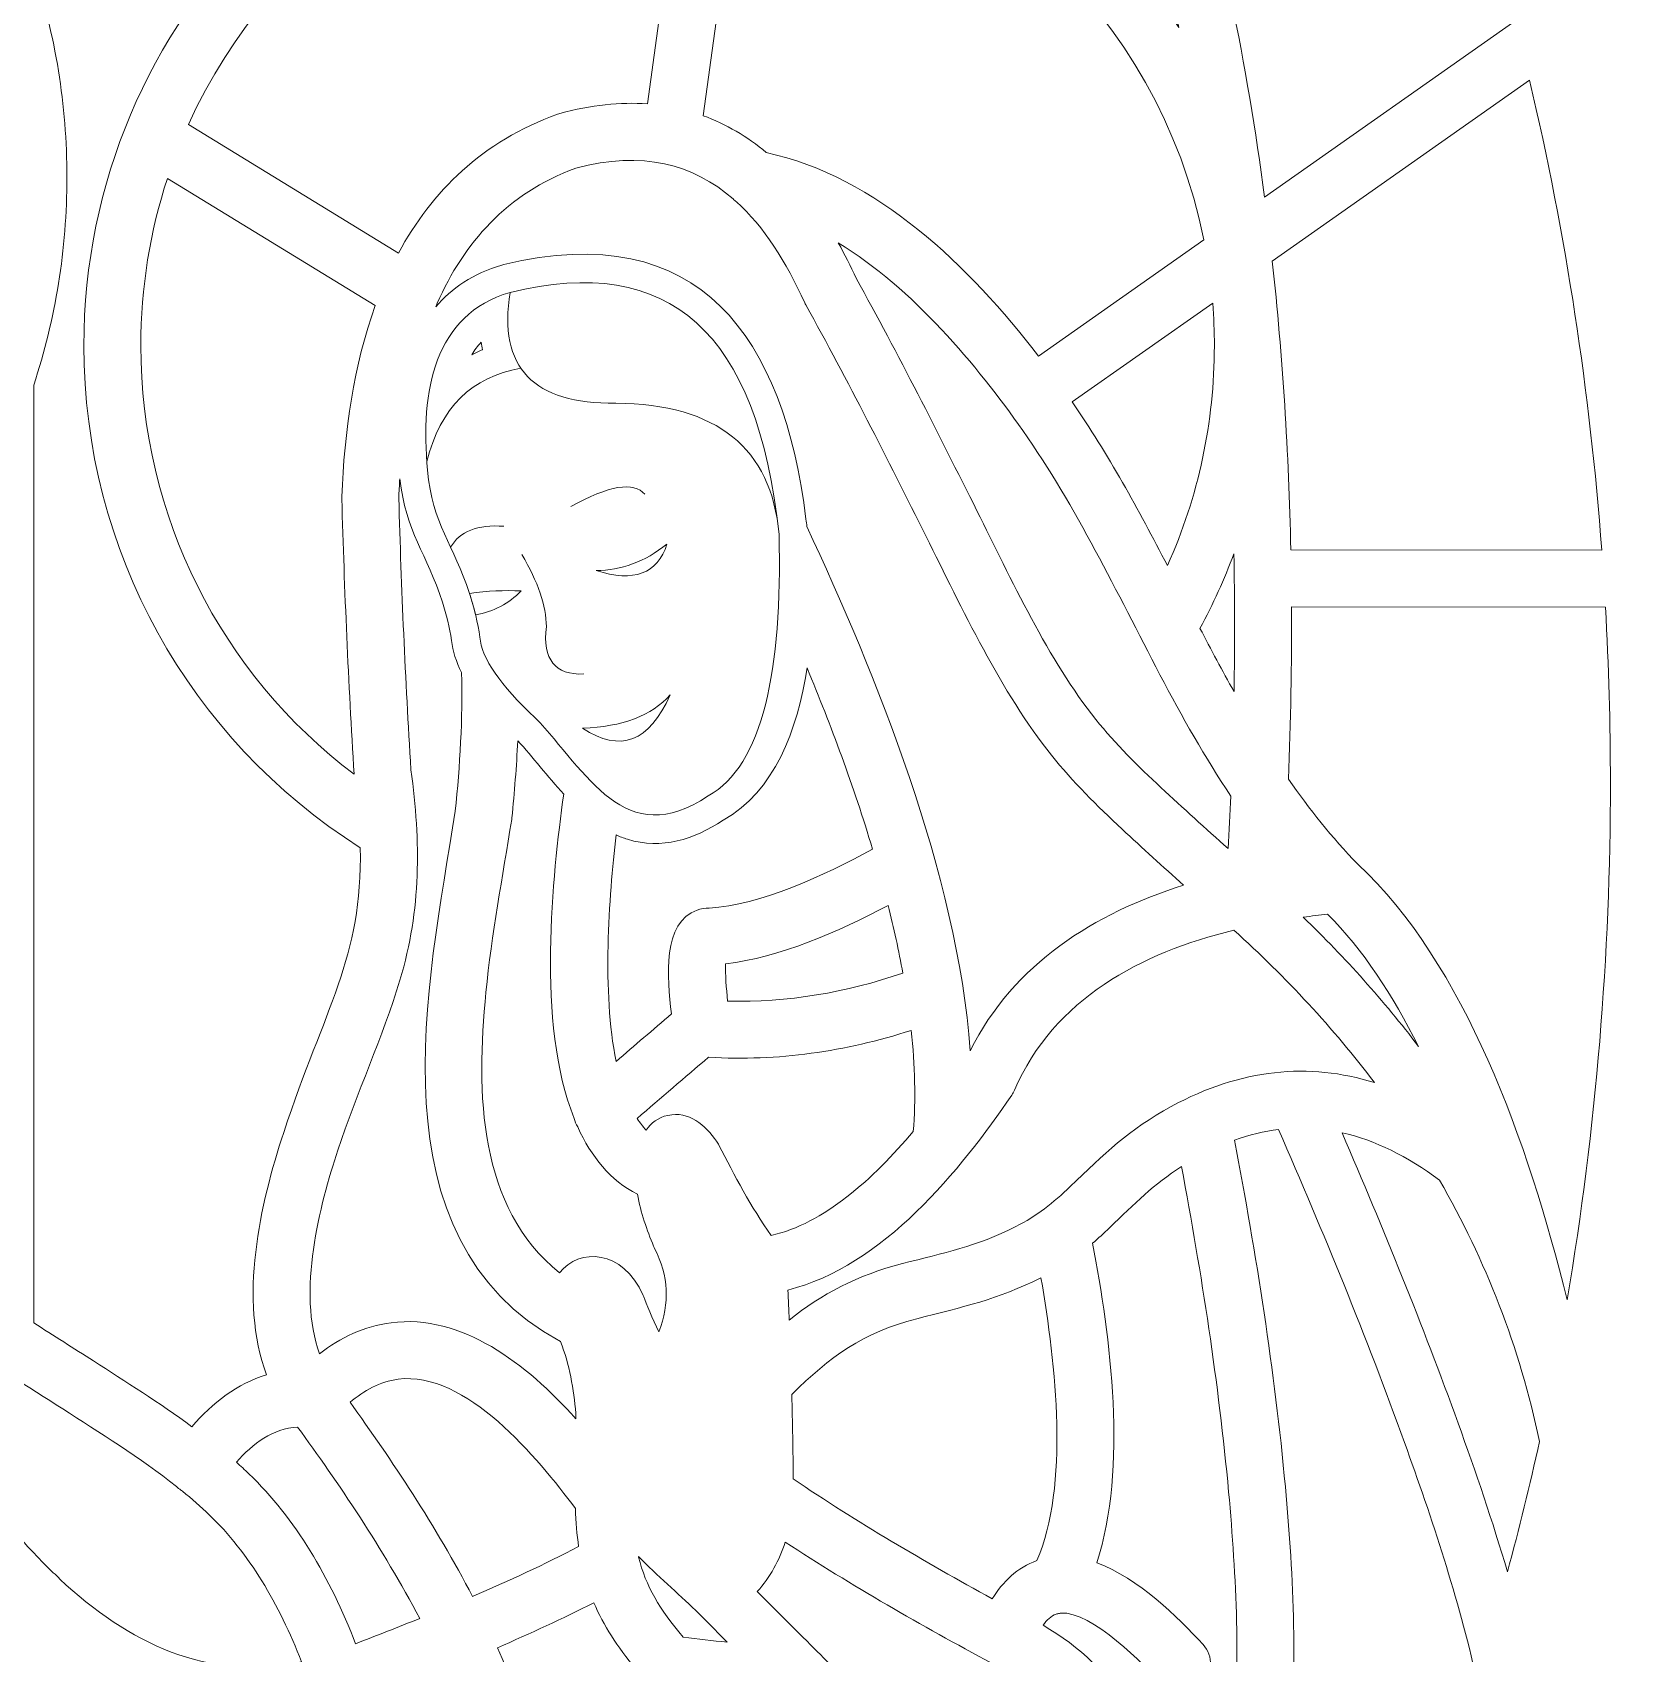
# Model space of a CAD drawing. Header units: millimetres. Extents: x -1990 to 1990, y -412 to 412.
# Drawn here: x -1260.2 to -1203.7, y 65.3 to 122.2 of the extents above; entities that cross this region are included whole.
import ezdxf

# ---------------------------------------------------------------- set-up
doc = ezdxf.new("R2010")
doc.units = ezdxf.units.MM
doc.header["$MEASUREMENT"] = 0
doc.layers.add('Camada 1', color=7, linetype='Continuous')

msp = doc.modelspace()

# ---------------------------------------------------------------- linework, layer by layer
at = {"layer": 'Camada 1', "color": 250, "lineweight": 9}
for points, knots in [([(-1364.6064, 75.6421), (-1364.6064, 75.6421), (-1364.6064, 35.4421), (-1364.6064, 35.4421), (-1364.6064, 35.4421), (-1364.6064, 35.4421), (-1361.6064, 35.4421), (-1361.6064, 35.4421), (-1361.6064, 35.4421), (-1361.6064, 35.4421), (-1361.6064, -4.7579), (-1361.6064, -4.7579), (-1361.6064, -4.7579), (-1361.6064, -4.7579), (-1321.4064, -4.7579), (-1321.4064, -4.7579), (-1321.4064, -4.7579), (-1321.4064, -4.7579), (-1321.4064, -7.7579), (-1321.4064, -7.7579), (-1321.4064, -7.7579), (-1321.4064, -7.7579), (-1281.2064, -7.7579), (-1281.2064, -7.7579), (-1281.2064, -7.7579), (-1281.2064, -7.7579), (-1281.2064, -4.7579), (-1281.2064, -4.7579), (-1281.2064, -4.7579), (-1281.2064, -4.7579), (-1241.0064, -4.7579), (-1241.0064, -4.7579), (-1241.0064, -4.7579), (-1241.0064, -4.7579), (-1241.0064, -7.7579), (-1241.0064, -7.7579), (-1241.0064, -7.7579), (-1241.0064, -7.7579), (-1200.8064, -7.7579), (-1200.8064, -7.7579), (-1200.8064, -7.7579), (-1200.8064, -7.7579), (-1200.8064, -4.7579), (-1200.8064, -4.7579), (-1200.8064, -4.7579), (-1200.8064, -4.7579), (-1160.6064, -4.7579), (-1160.6064, -4.7579), (-1160.6064, -4.7579), (-1160.6064, -4.7579), (-1160.6064, 35.4421), (-1160.6064, 35.4421), (-1160.6064, 35.4421), (-1160.6064, 35.4421), (-1157.6064, 35.4421), (-1157.6064, 35.4421), (-1157.6064, 35.4421), (-1157.6064, 35.4421), (-1157.6064, 75.6421), (-1157.6064, 75.6421), (-1157.6064, 75.6421), (-1157.6064, 75.6421), (-1160.6064, 75.6421), (-1160.6064, 75.6421), (-1160.6064, 75.6421), (-1160.6064, 75.6421), (-1160.6064, 115.8421), (-1160.6064, 115.8421), (-1160.6064, 115.8421), (-1160.6064, 115.8421), (-1157.6064, 115.8421), (-1157.6064, 115.8421), (-1157.6064, 115.8421), (-1157.6064, 115.8421), (-1157.6064, 156.0421), (-1157.6064, 156.0421), (-1157.6064, 156.0421), (-1157.6064, 156.0421), (-1160.6064, 156.0421), (-1160.6064, 156.0421), (-1160.6064, 156.0421), (-1160.6064, 156.0421), (-1160.6064, 196.2421), (-1160.6064, 196.2421), (-1160.6064, 196.2421), (-1160.6064, 196.2421), (-1200.8064, 196.2421), (-1200.8064, 196.2421), (-1200.8064, 196.2421), (-1200.8064, 196.2421), (-1200.8064, 199.2421), (-1200.8064, 199.2421), (-1200.8064, 199.2421), (-1200.8064, 199.2421), (-1241.0064, 199.2421), (-1241.0064, 199.2421), (-1241.0064, 199.2421), (-1241.0064, 199.2421), (-1241.0064, 196.2421), (-1241.0064, 196.2421), (-1241.0064, 196.2421), (-1241.0064, 196.2421), (-1281.2064, 196.2421), (-1281.2064, 196.2421), (-1281.2064, 196.2421), (-1281.2064, 196.2421), (-1281.2064, 199.2421), (-1281.2064, 199.2421), (-1281.2064, 199.2421), (-1281.2064, 199.2421), (-1321.4064, 199.2421), (-1321.4064, 199.2421), (-1321.4064, 199.2421), (-1321.4064, 199.2421), (-1321.4064, 196.2421), (-1321.4064, 196.2421), (-1321.4064, 196.2421), (-1321.4064, 196.2421), (-1361.6064, 196.2421), (-1361.6064, 196.2421), (-1361.6064, 196.2421), (-1361.6064, 196.2421), (-1361.6064, 156.0421), (-1361.6064, 156.0421), (-1361.6064, 156.0421), (-1361.6064, 156.0421), (-1364.6064, 156.0421), (-1364.6064, 156.0421), (-1364.6064, 156.0421), (-1364.6064, 156.0421), (-1364.6064, 115.8421), (-1364.6064, 115.8421), (-1364.6064, 115.8421), (-1364.6064, 115.8421), (-1361.6064, 115.8421), (-1361.6064, 115.8421), (-1361.6064, 115.8421), (-1361.6064, 115.8421), (-1361.6064, 75.6421), (-1361.6064, 75.6421), (-1361.6064, 75.6421), (-1361.6064, 75.6421), (-1364.6064, 75.6421), (-1364.6064, 75.6421)], [0, 0, 0, 0, 0.027027, 0.027027, 0.027027, 0.027027, 0.0540541, 0.0540541, 0.0540541, 0.0540541, 0.0810811, 0.0810811, 0.0810811, 0.0810811, 0.1081081, 0.1081081, 0.1081081, 0.1081081, 0.1351351, 0.1351351, 0.1351351, 0.1351351, 0.1621622, 0.1621622, 0.1621622, 0.1621622, 0.1891892, 0.1891892, 0.1891892, 0.1891892, 0.2162162, 0.2162162, 0.2162162, 0.2162162, 0.2432432, 0.2432432, 0.2432432, 0.2432432, 0.2702703, 0.2702703, 0.2702703, 0.2702703, 0.2972973, 0.2972973, 0.2972973, 0.2972973, 0.3243243, 0.3243243, 0.3243243, 0.3243243, 0.3513514, 0.3513514, 0.3513514, 0.3513514, 0.3783784, 0.3783784, 0.3783784, 0.3783784, 0.4054054, 0.4054054, 0.4054054, 0.4054054, 0.4324324, 0.4324324, 0.4324324, 0.4324324, 0.4594595, 0.4594595, 0.4594595, 0.4594595, 0.4864865, 0.4864865, 0.4864865, 0.4864865, 0.5135135, 0.5135135, 0.5135135, 0.5135135, 0.5405405, 0.5405405, 0.5405405, 0.5405405, 0.5675676, 0.5675676, 0.5675676, 0.5675676, 0.5945946, 0.5945946, 0.5945946, 0.5945946, 0.6216216, 0.6216216, 0.6216216, 0.6216216, 0.6486486, 0.6486486, 0.6486486, 0.6486486, 0.6756757, 0.6756757, 0.6756757, 0.6756757, 0.7027027, 0.7027027, 0.7027027, 0.7027027, 0.7297297, 0.7297297, 0.7297297, 0.7297297, 0.7567568, 0.7567568, 0.7567568, 0.7567568, 0.7837838, 0.7837838, 0.7837838, 0.7837838, 0.8108108, 0.8108108, 0.8108108, 0.8108108, 0.8378378, 0.8378378, 0.8378378, 0.8378378, 0.8648649, 0.8648649, 0.8648649, 0.8648649, 0.8918919, 0.8918919, 0.8918919, 0.8918919, 0.9189189, 0.9189189, 0.9189189, 0.9189189, 0.9459459, 0.9459459, 0.9459459, 0.9459459, 1, 1, 1, 1]), ([(-1260.1064, 76.9199), (-1259.4054, 76.4691), (-1258.6994, 76.0265), (-1258.0054, 75.5815), (-1258.0054, 75.5815), (-1256.9064, 74.8771), (-1255.685, 74.1057), (-1254.5512, 73.2747), (-1254.5512, 73.2747), (-1253.8244, 74.1161), (-1252.953, 74.7927), (-1251.9264, 75.0949), (-1251.9264, 75.0949), (-1252.9294, 77.7339), (-1252.151, 81.1047), (-1251.3278, 83.6083), (-1251.3278, 83.6083), (-1249.8864, 87.9919), (-1248.5602, 89.6989), (-1248.639, 93.6041), (-1248.639, 93.6041), (-1254.6678, 97.4215), (-1258.345, 104.0455), (-1258.345, 111.2281), (-1258.345, 111.2281), (-1258.345, 122.7425), (-1249.0102, 132.0773), (-1237.4958, 132.0773), (-1237.4958, 132.0773), (-1236.9738, 132.0773), (-1236.4564, 132.0581), (-1235.944, 132.0205), (-1235.944, 132.0205), (-1235.9322, 132.0197), (-1235.9202, 132.0189), (-1235.9084, 132.0177), (-1235.9084, 132.0177), (-1229.1718, 131.5105), (-1223.3282, 127.8019), (-1219.895, 122.4089), (-1219.895, 122.4089), (-1221.3424, 129.6329), (-1223.6686, 136.6345), (-1227.1224, 143.1821), (-1227.1224, 143.1821), (-1237.0018, 143.1567), (-1247.0104, 140.5843), (-1254.1168, 133.6783), (-1254.1168, 133.6783), (-1255.018, 132.8027), (-1255.859, 131.8665), (-1256.6316, 130.8755), (-1256.6316, 130.8755), (-1258.039, 129.0709), (-1259.206, 127.1007), (-1260.1064, 124.9979), (-1260.1064, 124.9979), (-1260.1064, 124.9979), (-1260.1064, 124.4435), (-1260.1064, 124.4435), (-1260.1064, 124.4435), (-1259.3488, 122.1461), (-1258.939, 119.6907), (-1258.939, 117.1397), (-1258.939, 117.1397), (-1258.939, 114.6207), (-1259.3436, 112.1641), (-1260.1064, 109.8469), (-1260.1064, 109.8469), (-1260.1064, 109.8469), (-1260.1064, 76.9199), (-1260.1064, 76.9199)], [0, 0, 0, 0, 0.0526316, 0.0526316, 0.0526316, 0.0526316, 0.1052632, 0.1052632, 0.1052632, 0.1052632, 0.1578947, 0.1578947, 0.1578947, 0.1578947, 0.2105263, 0.2105263, 0.2105263, 0.2105263, 0.2631579, 0.2631579, 0.2631579, 0.2631579, 0.3157895, 0.3157895, 0.3157895, 0.3157895, 0.3684211, 0.3684211, 0.3684211, 0.3684211, 0.4210526, 0.4210526, 0.4210526, 0.4210526, 0.4736842, 0.4736842, 0.4736842, 0.4736842, 0.5263158, 0.5263158, 0.5263158, 0.5263158, 0.5789474, 0.5789474, 0.5789474, 0.5789474, 0.6315789, 0.6315789, 0.6315789, 0.6315789, 0.6842105, 0.6842105, 0.6842105, 0.6842105, 0.7368421, 0.7368421, 0.7368421, 0.7368421, 0.7894737, 0.7894737, 0.7894737, 0.7894737, 0.8421053, 0.8421053, 0.8421053, 0.8421053, 0.8947368, 0.8947368, 0.8947368, 0.8947368, 1, 1, 1, 1]), ([(-1215.539, 142.1073), (-1218.5372, 142.6635), (-1221.675, 143.0293), (-1224.8504, 143.1437), (-1224.8504, 143.1437), (-1220.6076, 134.7871), (-1218.1104, 125.7427), (-1216.8846, 116.4503), (-1216.8846, 116.4503), (-1216.8846, 116.4503), (-1208.0962, 122.6311), (-1208.0962, 122.6311), (-1208.0962, 122.6311), (-1209.852, 129.3937), (-1212.3166, 135.9607), (-1215.539, 142.1073)], [0, 0, 0, 0, 0.2, 0.2, 0.2, 0.2, 0.4, 0.4, 0.4, 0.4, 0.6, 0.6, 0.6, 0.6, 1, 1, 1, 1]), ([(-1247.2946, 114.4853), (-1246.132, 116.6473), (-1244.359, 118.4043), (-1241.7108, 119.3623), (-1241.7108, 119.3623), (-1241.6834, 119.3721), (-1241.6598, 119.3795), (-1241.6318, 119.3871), (-1241.6318, 119.3871), (-1240.5266, 119.6861), (-1239.5032, 119.7903), (-1238.5576, 119.7235), (-1238.5576, 119.7235), (-1238.5576, 119.7235), (-1237.1394, 130.0739), (-1237.1394, 130.0739), (-1237.1394, 130.0739), (-1237.2578, 130.0761), (-1237.3768, 130.0773), (-1237.4958, 130.0773), (-1237.4958, 130.0773), (-1245.1352, 130.0773), (-1251.7128, 125.5331), (-1254.6732, 119.0003), (-1254.6732, 119.0003), (-1254.6732, 119.0003), (-1247.2946, 114.4853), (-1247.2946, 114.4853)], [0, 0, 0, 0, 0.125, 0.125, 0.125, 0.125, 0.25, 0.25, 0.25, 0.25, 0.375, 0.375, 0.375, 0.375, 0.5, 0.5, 0.5, 0.5, 0.625, 0.625, 0.625, 0.625, 0.75, 0.75, 0.75, 0.75, 1, 1, 1, 1]), ([(-1236.5956, 119.3085), (-1235.7886, 119.0129), (-1235.0516, 118.5739), (-1234.3804, 118.0127), (-1234.3804, 118.0127), (-1230.4938, 117.1757), (-1227.2562, 114.0251), (-1224.8204, 110.8693), (-1224.8204, 110.8693), (-1224.8204, 110.8693), (-1219.0142, 114.9525), (-1219.0142, 114.9525), (-1219.0142, 114.9525), (-1220.5922, 122.8257), (-1227.0748, 128.9261), (-1235.14, 129.9315), (-1235.14, 129.9315), (-1235.14, 129.9315), (-1236.5956, 119.3085), (-1236.5956, 119.3085)], [0, 0, 0, 0, 0.1666667, 0.1666667, 0.1666667, 0.1666667, 0.3333333, 0.3333333, 0.3333333, 0.3333333, 0.5, 0.5, 0.5, 0.5, 0.6666667, 0.6666667, 0.6666667, 0.6666667, 1, 1, 1, 1]), ([(-1207.5788, 120.5501), (-1207.5788, 120.5501), (-1216.6124, 114.1967), (-1216.6124, 114.1967), (-1216.6124, 114.1967), (-1216.244, 110.8401), (-1216.0354, 107.4559), (-1215.964, 104.0647), (-1215.964, 104.0647), (-1215.964, 104.0647), (-1205.044, 104.0511), (-1205.044, 104.0511), (-1205.044, 104.0511), (-1205.4564, 109.5847), (-1206.2928, 115.1225), (-1207.5788, 120.5501)], [0, 0, 0, 0, 0.2, 0.2, 0.2, 0.2, 0.4, 0.4, 0.4, 0.4, 0.6, 0.6, 0.6, 0.6, 1, 1, 1, 1]), ([(-1245.9336, 112.7229), (-1245.9486, 112.6803), (-1245.9668, 112.6383), (-1245.99, 112.5927), (-1245.99, 112.5927), (-1245.4372, 113.2457), (-1244.6798, 113.7617), (-1243.6652, 114.0635), (-1243.6652, 114.0635), (-1243.6434, 114.0699), (-1243.6216, 114.0757), (-1243.5996, 114.0807), (-1243.5996, 114.0807), (-1236.7044, 115.7561), (-1233.7648, 111.4959), (-1232.988, 105.1353), (-1232.988, 105.1353), (-1232.976, 105.0501), (-1232.9654, 104.9647), (-1232.9562, 104.8791), (-1232.9562, 104.8791), (-1230.563, 99.7547), (-1227.6562, 92.6535), (-1227.2236, 86.4769), (-1227.2236, 86.4769), (-1225.6698, 89.5431), (-1222.8668, 91.3001), (-1219.7258, 92.2873), (-1219.7258, 92.2873), (-1220.4518, 92.9375), (-1221.1756, 93.5899), (-1221.8866, 94.2539), (-1221.8866, 94.2539), (-1222.7646, 95.0741), (-1223.6148, 95.9165), (-1224.3678, 96.8551), (-1224.3678, 96.8551), (-1226.1346, 99.0565), (-1227.5102, 102.0155), (-1228.7704, 104.5331), (-1228.7704, 104.5331), (-1230.1328, 107.2547), (-1231.512, 110.0023), (-1232.993, 112.6613), (-1232.993, 112.6613), (-1233.0072, 112.6869), (-1233.0184, 112.7091), (-1233.0304, 112.7357), (-1233.0304, 112.7357), (-1233.6844, 114.1813), (-1234.4654, 115.4089), (-1235.4322, 116.2863), (-1235.4322, 116.2863), (-1235.4718, 116.3165), (-1235.5092, 116.3497), (-1235.5438, 116.3853), (-1235.5438, 116.3853), (-1236.945, 117.6001), (-1238.7296, 118.0895), (-1241.0692, 117.4673), (-1241.0692, 117.4673), (-1243.4954, 116.5771), (-1245.0068, 114.8301), (-1245.9336, 112.7229)], [0, 0, 0, 0, 0.0588235, 0.0588235, 0.0588235, 0.0588235, 0.1176471, 0.1176471, 0.1176471, 0.1176471, 0.1764706, 0.1764706, 0.1764706, 0.1764706, 0.2352941, 0.2352941, 0.2352941, 0.2352941, 0.2941176, 0.2941176, 0.2941176, 0.2941176, 0.3529412, 0.3529412, 0.3529412, 0.3529412, 0.4117647, 0.4117647, 0.4117647, 0.4117647, 0.4705882, 0.4705882, 0.4705882, 0.4705882, 0.5294118, 0.5294118, 0.5294118, 0.5294118, 0.5882353, 0.5882353, 0.5882353, 0.5882353, 0.6470588, 0.6470588, 0.6470588, 0.6470588, 0.7058824, 0.7058824, 0.7058824, 0.7058824, 0.7647059, 0.7647059, 0.7647059, 0.7647059, 0.8235294, 0.8235294, 0.8235294, 0.8235294, 0.8823529, 0.8823529, 0.8823529, 0.8823529, 1, 1, 1, 1]), ([(-1248.853, 96.1825), (-1249.0538, 99.4051), (-1249.1988, 102.6307), (-1249.287, 105.8581), (-1249.287, 105.8581), (-1249.2876, 105.8809), (-1249.2876, 105.9005), (-1249.2866, 105.9235), (-1249.2866, 105.9235), (-1249.199, 108.2143), (-1248.8692, 110.5457), (-1248.1124, 112.6409), (-1248.1124, 112.6409), (-1248.1124, 112.6409), (-1255.4104, 117.1065), (-1255.4104, 117.1065), (-1255.4104, 117.1065), (-1256.017, 115.2567), (-1256.345, 113.2807), (-1256.345, 111.2281), (-1256.345, 111.2281), (-1256.345, 105.2597), (-1253.538, 99.7203), (-1248.853, 96.1825)], [0, 0, 0, 0, 0.1428571, 0.1428571, 0.1428571, 0.1428571, 0.2857143, 0.2857143, 0.2857143, 0.2857143, 0.4285714, 0.4285714, 0.4285714, 0.4285714, 0.5714286, 0.5714286, 0.5714286, 0.5714286, 0.7142857, 0.7142857, 0.7142857, 0.7142857, 1, 1, 1, 1]), ([(-1218.1614, 93.5707), (-1218.1266, 94.1857), (-1218.0956, 94.8013), (-1218.0686, 95.4173), (-1218.0686, 95.4173), (-1218.9734, 96.7725), (-1219.7784, 98.1963), (-1220.5586, 99.6795), (-1220.5586, 99.6795), (-1222.091, 102.5935), (-1223.4732, 105.5467), (-1225.376, 108.2513), (-1225.376, 108.2513), (-1226.9884, 110.5429), (-1229.2176, 113.2429), (-1231.8514, 114.8405), (-1231.8514, 114.8405), (-1231.6306, 114.4445), (-1231.422, 114.0297), (-1231.2258, 113.5985), (-1231.2258, 113.5985), (-1229.738, 110.9249), (-1228.3514, 108.1641), (-1226.982, 105.4283), (-1226.982, 105.4283), (-1225.7994, 103.0657), (-1224.4658, 100.1725), (-1222.808, 98.1069), (-1222.808, 98.1069), (-1222.1162, 97.2445), (-1221.3282, 96.4691), (-1220.5214, 95.7157), (-1220.5214, 95.7157), (-1219.7456, 94.9909), (-1218.954, 94.2799), (-1218.1614, 93.5707)], [0, 0, 0, 0, 0.1, 0.1, 0.1, 0.1, 0.2, 0.2, 0.2, 0.2, 0.3, 0.3, 0.3, 0.3, 0.4, 0.4, 0.4, 0.4, 0.5, 0.5, 0.5, 0.5, 0.6, 0.6, 0.6, 0.6, 0.7, 0.7, 0.7, 0.7, 0.8, 0.8, 0.8, 0.8, 1, 1, 1, 1]), ([(-1223.6384, 109.2555), (-1222.3646, 107.4217), (-1221.3134, 105.4705), (-1220.2944, 103.5083), (-1220.2944, 103.5083), (-1219.206, 105.9299), (-1218.6464, 108.5525), (-1218.6464, 111.2281), (-1218.6464, 111.2281), (-1218.6464, 111.7319), (-1218.6662, 112.2313), (-1218.705, 112.7251), (-1218.705, 112.7251), (-1218.705, 112.7251), (-1223.6384, 109.2555), (-1223.6384, 109.2555)], [0, 0, 0, 0, 0.2, 0.2, 0.2, 0.2, 0.4, 0.4, 0.4, 0.4, 0.6, 0.6, 0.6, 0.6, 1, 1, 1, 1]), ([(-1244.3466, 111.0909), (-1244.3656, 111.1757), (-1244.3824, 111.2625), (-1244.3968, 111.3511), (-1244.3968, 111.3511), (-1244.5202, 111.2161), (-1244.6286, 111.0699), (-1244.7238, 110.9145), (-1244.7238, 110.9145), (-1244.602, 110.9781), (-1244.4764, 111.0369), (-1244.3466, 111.0909)], [0, 0, 0, 0, 0.25, 0.25, 0.25, 0.25, 0.5, 0.5, 0.5, 0.5, 1, 1, 1, 1]), ([(-1247.2526, 106.5597), (-1247.2666, 106.3321), (-1247.278, 106.1051), (-1247.2868, 105.8795), (-1247.2868, 105.8795), (-1247.1996, 102.6985), (-1247.0566, 99.5189), (-1246.8592, 96.3427), (-1246.8592, 96.3427), (-1246.5154, 93.7663), (-1246.496, 91.4639), (-1247.2462, 88.9559), (-1247.2462, 88.9559), (-1247.8468, 86.9489), (-1248.7666, 84.9943), (-1249.4278, 82.9835), (-1249.4278, 82.9835), (-1250.0552, 81.0753), (-1250.8666, 77.9879), (-1250.0682, 75.8377), (-1250.0682, 75.8377), (-1249.3388, 76.4021), (-1248.5044, 76.8055), (-1247.558, 76.9261), (-1247.558, 76.9261), (-1245.0748, 77.2425), (-1242.809, 75.4879), (-1241.0658, 73.5545), (-1241.0658, 73.5545), (-1241.0686, 73.6209), (-1241.0708, 73.6871), (-1241.0724, 73.7533), (-1241.0724, 73.7533), (-1241.1448, 74.5567), (-1241.2884, 75.4915), (-1241.6104, 76.2599), (-1241.6104, 76.2599), (-1248.2748, 79.9137), (-1246.277, 88.7453), (-1245.302, 94.8821), (-1245.302, 94.8821), (-1245.1414, 96.4887), (-1245.0328, 98.1419), (-1245.0846, 99.7599), (-1245.0846, 99.7599), (-1245.2684, 100.1239), (-1245.3952, 100.5007), (-1245.4326, 100.8817), (-1245.4326, 100.8817), (-1245.501, 101.3383), (-1245.6134, 101.7885), (-1245.7556, 102.2275), (-1245.7556, 102.2275), (-1246.2992, 103.9037), (-1247.0366, 104.7111), (-1247.2526, 106.5597)], [0, 0, 0, 0, 0.0666667, 0.0666667, 0.0666667, 0.0666667, 0.1333333, 0.1333333, 0.1333333, 0.1333333, 0.2, 0.2, 0.2, 0.2, 0.2666667, 0.2666667, 0.2666667, 0.2666667, 0.3333333, 0.3333333, 0.3333333, 0.3333333, 0.4, 0.4, 0.4, 0.4, 0.4666667, 0.4666667, 0.4666667, 0.4666667, 0.5333333, 0.5333333, 0.5333333, 0.5333333, 0.6, 0.6, 0.6, 0.6, 0.6666667, 0.6666667, 0.6666667, 0.6666667, 0.7333333, 0.7333333, 0.7333333, 0.7333333, 0.8, 0.8, 0.8, 0.8, 0.8666667, 0.8666667, 0.8666667, 0.8666667, 1, 1, 1, 1]), ([(-1237.8684, 104.2643), (-1238.6522, 103.6449), (-1239.4808, 103.3351), (-1240.354, 103.3349), (-1240.354, 103.3349), (-1239.0334, 102.9141), (-1238.2048, 103.2239), (-1237.8684, 104.2643)], [0, 0, 0, 0, 0.3333333, 0.3333333, 0.3333333, 0.3333333, 1, 1, 1, 1]), ([(-1242.9694, 103.8969), (-1242.396, 102.9373), (-1242.1078, 102.0943), (-1242.1048, 101.3679), (-1242.1048, 101.3679), (-1242.241, 100.2153), (-1241.8014, 99.6605), (-1240.7864, 99.7037)], [0, 0, 0, 0, 0.3333333, 0.3333333, 0.3333333, 0.3333333, 1, 1, 1, 1]), ([(-1219.154, 101.3067), (-1218.764, 100.5605), (-1218.368, 99.8185), (-1217.9558, 99.0865), (-1217.9558, 99.0865), (-1217.9278, 100.6997), (-1217.9288, 102.3135), (-1217.9612, 103.9263), (-1217.9612, 103.9263), (-1218.2962, 103.0299), (-1218.6944, 102.1549), (-1219.154, 101.3067)], [0, 0, 0, 0, 0.25, 0.25, 0.25, 0.25, 0.5, 0.5, 0.5, 0.5, 1, 1, 1, 1]), ([(-1244.5896, 101.7757), (-1243.9542, 101.8947), (-1243.4214, 102.1767), (-1242.991, 102.6215), (-1242.991, 102.6215), (-1243.5688, 102.6489), (-1244.1732, 102.6203), (-1244.8044, 102.5359), (-1244.8044, 102.5359), (-1244.7212, 102.2787), (-1244.6496, 102.0253), (-1244.5896, 101.7757)], [0, 0, 0, 0, 0.25, 0.25, 0.25, 0.25, 0.5, 0.5, 0.5, 0.5, 1, 1, 1, 1]), ([(-1216.0424, 96.0069), (-1215.3158, 94.9647), (-1214.5174, 93.9643), (-1213.6098, 93.0265), (-1213.6098, 93.0265), (-1209.8648, 89.5433), (-1207.635, 83.2919), (-1206.2598, 77.7255), (-1206.2598, 77.7255), (-1205.2362, 83.7519), (-1204.7404, 89.8563), (-1204.7404, 95.8879), (-1204.7404, 95.8879), (-1204.7404, 97.9359), (-1204.7982, 99.9923), (-1204.9138, 102.0509), (-1204.9138, 102.0509), (-1204.9138, 102.0509), (-1215.9378, 102.0647), (-1215.9378, 102.0647), (-1215.9378, 102.0647), (-1215.927, 100.0451), (-1215.9634, 98.0243), (-1216.0424, 96.0069)], [0, 0, 0, 0, 0.1428571, 0.1428571, 0.1428571, 0.1428571, 0.2857143, 0.2857143, 0.2857143, 0.2857143, 0.4285714, 0.4285714, 0.4285714, 0.4285714, 0.5714286, 0.5714286, 0.5714286, 0.5714286, 0.7142857, 0.7142857, 0.7142857, 0.7142857, 1, 1, 1, 1]), ([(-1232.9486, 99.9169), (-1233.2898, 97.7173), (-1234.0958, 95.5865), (-1235.898, 94.5699), (-1235.898, 94.5699), (-1236.912, 93.8967), (-1238.0556, 93.5265), (-1239.2596, 93.9013), (-1239.2596, 93.9013), (-1239.3964, 93.9439), (-1239.5292, 93.9947), (-1239.6584, 94.0529), (-1239.6584, 94.0529), (-1239.9098, 91.8541), (-1240.1538, 88.5309), (-1239.6546, 86.1007), (-1239.6546, 86.1007), (-1239.008, 86.6585), (-1238.3582, 87.2129), (-1237.7088, 87.7667), (-1237.7088, 87.7667), (-1237.8772, 89.0413), (-1238.0174, 90.9905), (-1236.8138, 91.4145), (-1236.8138, 91.4145), (-1236.6764, 91.4629), (-1236.5318, 91.4865), (-1236.3864, 91.4855), (-1236.3864, 91.4855), (-1234.6094, 91.5695), (-1232.343, 92.6331), (-1230.65, 93.5555), (-1230.65, 93.5555), (-1231.306, 95.7441), (-1232.1168, 97.9109), (-1232.9486, 99.9169)], [0, 0, 0, 0, 0.1, 0.1, 0.1, 0.1, 0.2, 0.2, 0.2, 0.2, 0.3, 0.3, 0.3, 0.3, 0.4, 0.4, 0.4, 0.4, 0.5, 0.5, 0.5, 0.5, 0.6, 0.6, 0.6, 0.6, 0.7, 0.7, 0.7, 0.7, 0.8, 0.8, 0.8, 0.8, 1, 1, 1, 1]), ([(-1237.7602, 98.9687), (-1238.4052, 98.2401), (-1239.4284, 97.8511), (-1240.8296, 97.8015), (-1240.8296, 97.8015), (-1239.5094, 96.9267), (-1238.4862, 97.3157), (-1237.7602, 98.9687)], [0, 0, 0, 0, 0.3333333, 0.3333333, 0.3333333, 0.3333333, 1, 1, 1, 1]), ([(-1243.1092, 97.3625), (-1243.1512, 96.4547), (-1243.225, 95.5481), (-1243.3148, 94.6539), (-1243.3148, 94.6539), (-1243.3168, 94.6339), (-1243.319, 94.6169), (-1243.3222, 94.5971), (-1243.3222, 94.5971), (-1243.6432, 92.5729), (-1244.0238, 90.5647), (-1244.227, 88.5227), (-1244.227, 88.5227), (-1244.5798, 84.9819), (-1244.4954, 80.9751), (-1241.6458, 78.6807), (-1241.6458, 78.6807), (-1240.9528, 79.5485), (-1239.4164, 79.5189), (-1238.703, 77.8829), (-1238.703, 77.8829), (-1238.6958, 77.8665), (-1238.6902, 77.8523), (-1238.6838, 77.8357), (-1238.6838, 77.8357), (-1238.6, 77.6133), (-1238.3786, 77.0519), (-1238.1514, 76.6061), (-1238.1514, 76.6061), (-1237.7676, 77.6095), (-1237.8046, 78.5689), (-1238.3028, 79.5305), (-1238.3028, 79.5305), (-1238.3168, 79.5577), (-1238.3278, 79.5815), (-1238.3396, 79.6099), (-1238.3396, 79.6099), (-1238.5692, 80.1681), (-1238.789, 80.7989), (-1238.9066, 81.4351), (-1238.9066, 81.4351), (-1239.8584, 81.9213), (-1240.5338, 82.7559), (-1241.003, 83.7979), (-1241.003, 83.7979), (-1241.0634, 83.8925), (-1241.106, 83.9949), (-1241.1312, 84.1003), (-1241.1312, 84.1003), (-1242.462, 87.4373), (-1241.8892, 92.6237), (-1241.4958, 95.4867), (-1241.4958, 95.4867), (-1242.0638, 96.1025), (-1242.5792, 96.7853), (-1243.1092, 97.3625)], [0, 0, 0, 0, 0.0666667, 0.0666667, 0.0666667, 0.0666667, 0.1333333, 0.1333333, 0.1333333, 0.1333333, 0.2, 0.2, 0.2, 0.2, 0.2666667, 0.2666667, 0.2666667, 0.2666667, 0.3333333, 0.3333333, 0.3333333, 0.3333333, 0.4, 0.4, 0.4, 0.4, 0.4666667, 0.4666667, 0.4666667, 0.4666667, 0.5333333, 0.5333333, 0.5333333, 0.5333333, 0.6, 0.6, 0.6, 0.6, 0.6666667, 0.6666667, 0.6666667, 0.6666667, 0.7333333, 0.7333333, 0.7333333, 0.7333333, 0.8, 0.8, 0.8, 0.8, 0.8666667, 0.8666667, 0.8666667, 0.8666667, 1, 1, 1, 1]), ([(-1235.738, 88.2197), (-1233.6346, 88.1625), (-1231.578, 88.5195), (-1229.5858, 89.2013), (-1229.5858, 89.2013), (-1229.7282, 89.9865), (-1229.903, 90.7811), (-1230.1036, 91.5785), (-1230.1036, 91.5785), (-1231.8498, 90.6551), (-1233.9318, 89.7409), (-1235.8092, 89.5271), (-1235.8092, 89.5271), (-1235.8244, 89.1741), (-1235.7848, 88.6641), (-1235.738, 88.2197)], [0, 0, 0, 0, 0.2, 0.2, 0.2, 0.2, 0.4, 0.4, 0.4, 0.4, 0.6, 0.6, 0.6, 0.6, 1, 1, 1, 1]), ([(-1214.6688, 91.2693), (-1214.9518, 91.2387), (-1215.2372, 91.2039), (-1215.5238, 91.1645), (-1215.5238, 91.1645), (-1214.0448, 89.7343), (-1212.6914, 88.2235), (-1211.4784, 86.6285), (-1211.4784, 86.6285), (-1212.3804, 88.4259), (-1213.4352, 90.0333), (-1214.6688, 91.2693)], [0, 0, 0, 0, 0.25, 0.25, 0.25, 0.25, 0.5, 0.5, 0.5, 0.5, 1, 1, 1, 1]), ([(-1213.0246, 85.3579), (-1214.468, 87.2647), (-1216.1238, 89.0445), (-1217.963, 90.7071), (-1217.963, 90.7071), (-1221.2196, 89.9101), (-1224.281, 88.3095), (-1225.6674, 85.0857), (-1225.6674, 85.0857), (-1225.6938, 85.0239), (-1225.7216, 84.9735), (-1225.7594, 84.9179), (-1225.7594, 84.9179), (-1227.5482, 82.2909), (-1230.3028, 78.8869), (-1233.6252, 78.0723), (-1233.6252, 78.0723), (-1233.6078, 77.7205), (-1233.5916, 77.3687), (-1233.5766, 77.0167), (-1233.5766, 77.0167), (-1232.4292, 77.9373), (-1231.2124, 78.5843), (-1229.5974, 79.0021), (-1229.5974, 79.0021), (-1228.1328, 79.3811), (-1227.0078, 79.5945), (-1225.6218, 80.2979), (-1225.6218, 80.2979), (-1224.8768, 80.6759), (-1224.3082, 81.1323), (-1223.7082, 81.7051), (-1223.7082, 81.7051), (-1222.5068, 82.8521), (-1221.6596, 83.7011), (-1220.1584, 84.5195), (-1220.1584, 84.5195), (-1217.715, 85.8515), (-1215.3202, 86.0693), (-1213.0246, 85.3579)], [0, 0, 0, 0, 0.0909091, 0.0909091, 0.0909091, 0.0909091, 0.1818182, 0.1818182, 0.1818182, 0.1818182, 0.2727273, 0.2727273, 0.2727273, 0.2727273, 0.3636364, 0.3636364, 0.3636364, 0.3636364, 0.4545455, 0.4545455, 0.4545455, 0.4545455, 0.5454545, 0.5454545, 0.5454545, 0.5454545, 0.6363636, 0.6363636, 0.6363636, 0.6363636, 0.7272727, 0.7272727, 0.7272727, 0.7272727, 0.8181818, 0.8181818, 0.8181818, 0.8181818, 1, 1, 1, 1]), ([(-1238.9146, 84.0955), (-1238.8194, 83.9473), (-1238.716, 83.8115), (-1238.6042, 83.6897), (-1238.6042, 83.6897), (-1238.4248, 83.9391), (-1238.1778, 84.1301), (-1237.8396, 84.2063), (-1237.8396, 84.2063), (-1237.0918, 84.3747), (-1236.5236, 83.8527), (-1236.1254, 83.2953), (-1236.1254, 83.2953), (-1236.0944, 83.2519), (-1236.0708, 83.2127), (-1236.0466, 83.1651), (-1236.0466, 83.1651), (-1235.508, 82.0989), (-1234.906, 80.9861), (-1234.2154, 79.9883), (-1234.2154, 79.9883), (-1232.3674, 80.3907), (-1230.6138, 81.9895), (-1229.2206, 83.6401), (-1229.2206, 83.6401), (-1229.1278, 84.7649), (-1229.161, 85.9581), (-1229.293, 87.1909), (-1229.293, 87.1909), (-1231.5958, 86.4463), (-1233.9768, 86.0985), (-1236.4078, 86.2477), (-1236.4078, 86.2477), (-1237.2452, 85.5333), (-1238.084, 84.8183), (-1238.9146, 84.0955)], [0, 0, 0, 0, 0.1, 0.1, 0.1, 0.1, 0.2, 0.2, 0.2, 0.2, 0.3, 0.3, 0.3, 0.3, 0.4, 0.4, 0.4, 0.4, 0.5, 0.5, 0.5, 0.5, 0.6, 0.6, 0.6, 0.6, 0.7, 0.7, 0.7, 0.7, 0.8, 0.8, 0.8, 0.8, 1, 1, 1, 1]), ([(-1209.4432, 64.4405), (-1210.0736, 67.2357), (-1210.9996, 70.0341), (-1211.9702, 72.7229), (-1211.9702, 72.7229), (-1213.3086, 76.4305), (-1214.8176, 80.0911), (-1216.3908, 83.7067), (-1216.3908, 83.7067), (-1216.9008, 83.6443), (-1217.4172, 83.5211), (-1217.9408, 83.3335), (-1217.9408, 83.3335), (-1217.1752, 79.3119), (-1216.5274, 75.2365), (-1216.1542, 71.1625), (-1216.1542, 71.1625), (-1215.8614, 67.9675), (-1215.7142, 64.6229), (-1216.0274, 61.4245), (-1216.0274, 61.4245), (-1216.612, 55.4559), (-1217.9816, 49.5581), (-1219.0396, 43.6339), (-1219.0396, 43.6339), (-1218.7184, 44.1351), (-1218.4028, 44.6389), (-1218.0944, 45.1459), (-1218.0944, 45.1459), (-1214.4328, 51.1641), (-1211.5662, 57.6743), (-1209.4432, 64.4405)], [0, 0, 0, 0, 0.1111111, 0.1111111, 0.1111111, 0.1111111, 0.2222222, 0.2222222, 0.2222222, 0.2222222, 0.3333333, 0.3333333, 0.3333333, 0.3333333, 0.4444444, 0.4444444, 0.4444444, 0.4444444, 0.5555556, 0.5555556, 0.5555556, 0.5555556, 0.6666667, 0.6666667, 0.6666667, 0.6666667, 0.7777778, 0.7777778, 0.7777778, 0.7777778, 1, 1, 1, 1]), ([(-1207.229, 72.7565), (-1207.926, 76.0761), (-1209.1224, 79.1265), (-1210.7446, 81.9313), (-1210.7446, 81.9313), (-1211.8644, 82.7653), (-1213, 83.3349), (-1214.1628, 83.5947), (-1214.1628, 83.5947), (-1212.7152, 80.2361), (-1211.3296, 76.8389), (-1210.089, 73.4021), (-1210.089, 73.4021), (-1209.4716, 71.6913), (-1208.8736, 69.9401), (-1208.3536, 68.1723), (-1208.3536, 68.1723), (-1207.9428, 69.6909), (-1207.568, 71.2197), (-1207.229, 72.7565)], [0, 0, 0, 0, 0.1666667, 0.1666667, 0.1666667, 0.1666667, 0.3333333, 0.3333333, 0.3333333, 0.3333333, 0.5, 0.5, 0.5, 0.5, 0.6666667, 0.6666667, 0.6666667, 0.6666667, 1, 1, 1, 1]), ([(-1217.9942, 61.8713), (-1217.7254, 64.8653), (-1217.8724, 67.9975), (-1218.1458, 70.9801), (-1218.1458, 70.9801), (-1218.4962, 74.8035), (-1219.0932, 78.6297), (-1219.8014, 82.4089), (-1219.8014, 82.4089), (-1220.7736, 81.7863), (-1221.4362, 81.1089), (-1222.3272, 80.2585), (-1222.3272, 80.2585), (-1222.5266, 80.0683), (-1222.7244, 79.8883), (-1222.925, 79.7177), (-1222.925, 79.7177), (-1222.2978, 76.4383), (-1221.6856, 71.8157), (-1222.7744, 68.4943), (-1222.7744, 68.4943), (-1221.3096, 67.9559), (-1219.9368, 66.5911), (-1219.0432, 65.6257), (-1219.0432, 65.6257), (-1218.6692, 65.2215), (-1218.6938, 64.5867), (-1219.098, 64.2125), (-1219.098, 64.2125), (-1219.5022, 63.8385), (-1220.137, 63.8631), (-1220.5112, 64.2673), (-1220.5112, 64.2673), (-1221.0616, 64.8621), (-1222.9692, 66.8279), (-1224.0384, 66.7249), (-1224.0384, 66.7249), (-1224.0542, 66.7225), (-1224.07, 66.7205), (-1224.086, 66.7187), (-1224.086, 66.7187), (-1224.1256, 66.7125), (-1224.164, 66.7031), (-1224.201, 66.6905), (-1224.201, 66.6905), (-1224.3786, 66.6299), (-1224.5334, 66.4805), (-1224.664, 66.2993), (-1224.664, 66.2993), (-1222.0066, 64.7875), (-1220.7048, 62.3763), (-1220.983, 59.1401), (-1220.983, 59.1401), (-1220.9934, 58.7463), (-1221.0016, 58.3523), (-1221.0074, 57.9585), (-1221.0074, 57.9585), (-1219.9214, 59.1971), (-1218.921, 60.5139), (-1217.9942, 61.8713)], [0, 0, 0, 0, 0.0625, 0.0625, 0.0625, 0.0625, 0.125, 0.125, 0.125, 0.125, 0.1875, 0.1875, 0.1875, 0.1875, 0.25, 0.25, 0.25, 0.25, 0.3125, 0.3125, 0.3125, 0.3125, 0.375, 0.375, 0.375, 0.375, 0.4375, 0.4375, 0.4375, 0.4375, 0.5, 0.5, 0.5, 0.5, 0.5625, 0.5625, 0.5625, 0.5625, 0.625, 0.625, 0.625, 0.625, 0.6875, 0.6875, 0.6875, 0.6875, 0.75, 0.75, 0.75, 0.75, 0.8125, 0.8125, 0.8125, 0.8125, 0.875, 0.875, 0.875, 0.875, 1, 1, 1, 1]), ([(-1226.4444, 67.2317), (-1226.073, 67.8277), (-1225.5694, 68.3261), (-1224.8808, 68.5715), (-1224.8808, 68.5715), (-1223.743, 71.1761), (-1224.204, 75.4533), (-1224.7364, 78.5043), (-1224.7364, 78.5043), (-1226.2644, 77.7321), (-1227.4834, 77.4833), (-1229.0966, 77.0659), (-1229.0966, 77.0659), (-1230.9784, 76.5791), (-1232.161, 75.7281), (-1233.4854, 74.4051), (-1233.4854, 74.4051), (-1233.459, 73.4171), (-1233.442, 72.4287), (-1233.4348, 71.4405), (-1233.4348, 71.4405), (-1231.196, 69.9173), (-1228.8236, 68.5329), (-1226.4444, 67.2317)], [0, 0, 0, 0, 0.1428571, 0.1428571, 0.1428571, 0.1428571, 0.2857143, 0.2857143, 0.2857143, 0.2857143, 0.4285714, 0.4285714, 0.4285714, 0.4285714, 0.5714286, 0.5714286, 0.5714286, 0.5714286, 0.7142857, 0.7142857, 0.7142857, 0.7142857, 1, 1, 1, 1]), ([(-1259.4176, 68.1379), (-1259.3308, 68.0781), (-1259.2536, 68.0049), (-1259.1892, 67.9209), (-1259.1892, 67.9209), (-1256.8084, 65.6981), (-1253.9606, 64.2853), (-1250.7, 65.0171), (-1250.7, 65.0171), (-1251.4934, 67.0477), (-1252.5468, 68.8399), (-1253.9412, 70.1831), (-1253.9412, 70.1831), (-1254.2326, 70.4639), (-1254.5504, 70.7405), (-1254.8858, 71.0121), (-1254.8858, 71.0121), (-1254.9036, 71.0229), (-1254.9214, 71.0343), (-1254.9388, 71.0463), (-1254.9388, 71.0463), (-1254.9962, 71.0857), (-1255.048, 71.1303), (-1255.0944, 71.1787), (-1255.0944, 71.1787), (-1256.3536, 72.1705), (-1257.8272, 73.0917), (-1259.0848, 73.8979), (-1259.0848, 73.8979), (-1260.3094, 74.6831), (-1261.5664, 75.4597), (-1262.7738, 76.2861), (-1262.7738, 76.2861), (-1263.147, 75.6061), (-1263.6542, 75.0509), (-1264.319, 74.7053), (-1264.319, 74.7053), (-1263.0382, 72.5025), (-1261.3936, 70.0491), (-1259.4176, 68.1379)], [0, 0, 0, 0, 0.0909091, 0.0909091, 0.0909091, 0.0909091, 0.1818182, 0.1818182, 0.1818182, 0.1818182, 0.2727273, 0.2727273, 0.2727273, 0.2727273, 0.3636364, 0.3636364, 0.3636364, 0.3636364, 0.4545455, 0.4545455, 0.4545455, 0.4545455, 0.5454545, 0.5454545, 0.5454545, 0.5454545, 0.6363636, 0.6363636, 0.6363636, 0.6363636, 0.7272727, 0.7272727, 0.7272727, 0.7272727, 0.8181818, 0.8181818, 0.8181818, 0.8181818, 1, 1, 1, 1]), ([(-1240.9716, 69.0661), (-1241.0318, 69.4819), (-1241.0688, 69.9239), (-1241.0864, 70.4013), (-1241.0864, 70.4013), (-1242.3954, 72.1791), (-1244.9446, 75.2431), (-1247.3052, 74.9421), (-1247.3052, 74.9421), (-1247.9452, 74.8605), (-1248.5114, 74.5423), (-1248.9996, 74.1311), (-1248.9996, 74.1311), (-1247.5488, 72.1273), (-1245.9822, 69.7755), (-1244.6976, 67.3133), (-1244.6976, 67.3133), (-1243.4228, 67.8613), (-1242.166, 68.4421), (-1240.9716, 69.0661)], [0, 0, 0, 0, 0.1666667, 0.1666667, 0.1666667, 0.1666667, 0.3333333, 0.3333333, 0.3333333, 0.3333333, 0.5, 0.5, 0.5, 0.5, 0.6666667, 0.6666667, 0.6666667, 0.6666667, 1, 1, 1, 1]), ([(-1250.8402, 73.2615), (-1251.705, 73.2145), (-1252.4182, 72.6783), (-1252.99, 72.0265), (-1252.99, 72.0265), (-1252.84, 71.8933), (-1252.6944, 71.7591), (-1252.5536, 71.6235), (-1252.5536, 71.6235), (-1250.9158, 70.0457), (-1249.7012, 67.9757), (-1248.8036, 65.6529), (-1248.8036, 65.6529), (-1248.0602, 65.9407), (-1247.3064, 66.2363), (-1246.5514, 66.5417), (-1246.5514, 66.5417), (-1247.8488, 68.9983), (-1249.44, 71.3457), (-1250.8402, 73.2615)], [0, 0, 0, 0, 0.1666667, 0.1666667, 0.1666667, 0.1666667, 0.3333333, 0.3333333, 0.3333333, 0.3333333, 0.5, 0.5, 0.5, 0.5, 0.6666667, 0.6666667, 0.6666667, 0.6666667, 1, 1, 1, 1]), ([(-1223.0186, 56.7783), (-1223.0154, 57.5933), (-1223.003, 58.4085), (-1222.9814, 59.2235), (-1222.9814, 59.2235), (-1222.9808, 59.2453), (-1222.9798, 59.2639), (-1222.9778, 59.2855), (-1222.9778, 59.2855), (-1222.733, 62.0373), (-1223.8954, 63.8209), (-1226.396, 64.9349), (-1226.396, 64.9349), (-1226.413, 64.9423), (-1226.4298, 64.9499), (-1226.4462, 64.9581), (-1226.4462, 64.9581), (-1226.4542, 64.9621), (-1226.462, 64.9661), (-1226.4746, 64.9729), (-1226.4746, 64.9729), (-1228.9276, 66.2935), (-1231.3826, 67.6905), (-1233.7178, 69.2241), (-1233.7178, 69.2241), (-1233.923, 68.5785), (-1234.2424, 67.9895), (-1234.6964, 67.4843), (-1234.6964, 67.4843), (-1233.9888, 66.7723), (-1233.277, 66.0593), (-1232.5604, 65.3491), (-1232.5604, 65.3491), (-1232.503, 65.3035), (-1232.4508, 65.2517), (-1232.4046, 65.1947), (-1232.4046, 65.1947), (-1231.6654, 64.4633), (-1230.921, 63.7351), (-1230.1708, 63.0143), (-1230.1708, 63.0143), (-1230.097, 62.9605), (-1230.0308, 62.8969), (-1229.9742, 62.8255), (-1229.9742, 62.8255), (-1228.7428, 61.6463), (-1227.4954, 60.4875), (-1226.2286, 59.3671), (-1226.2286, 59.3671), (-1225.7754, 58.9665), (-1224.1174, 57.5173), (-1223.0186, 56.7783)], [0, 0, 0, 0, 0.0714286, 0.0714286, 0.0714286, 0.0714286, 0.1428571, 0.1428571, 0.1428571, 0.1428571, 0.2142857, 0.2142857, 0.2142857, 0.2142857, 0.2857143, 0.2857143, 0.2857143, 0.2857143, 0.3571429, 0.3571429, 0.3571429, 0.3571429, 0.4285714, 0.4285714, 0.4285714, 0.4285714, 0.5, 0.5, 0.5, 0.5, 0.5714286, 0.5714286, 0.5714286, 0.5714286, 0.6428571, 0.6428571, 0.6428571, 0.6428571, 0.7142857, 0.7142857, 0.7142857, 0.7142857, 0.7857143, 0.7857143, 0.7857143, 0.7857143, 0.8571429, 0.8571429, 0.8571429, 0.8571429, 1, 1, 1, 1]), ([(-1238.864, 68.6871), (-1238.6126, 67.6761), (-1238.1322, 66.8639), (-1237.2962, 65.8851), (-1237.2962, 65.8851), (-1236.7834, 65.8159), (-1236.2694, 65.7579), (-1235.7544, 65.7109), (-1235.7544, 65.7109), (-1236.1248, 66.0835), (-1236.4934, 66.4553), (-1236.8606, 66.8255), (-1236.8606, 66.8255), (-1237.4838, 67.4229), (-1238.2144, 68.0477), (-1238.8686, 68.7141), (-1238.8686, 68.7141), (-1238.867, 68.7051), (-1238.8654, 68.6961), (-1238.864, 68.6871)], [0, 0, 0, 0, 0.1666667, 0.1666667, 0.1666667, 0.1666667, 0.3333333, 0.3333333, 0.3333333, 0.3333333, 0.5, 0.5, 0.5, 0.5, 0.6666667, 0.6666667, 0.6666667, 0.6666667, 1, 1, 1, 1]), ([(-1240.4364, 67.0919), (-1241.5308, 66.5343), (-1242.6692, 66.0107), (-1243.822, 65.5137), (-1243.822, 65.5137), (-1242.906, 63.4771), (-1242.2404, 61.4057), (-1242.04, 59.4273), (-1242.04, 59.4273), (-1241.9846, 58.8793), (-1242.3862, 58.3871), (-1242.9342, 58.3315), (-1242.9342, 58.3315), (-1243.4822, 58.2761), (-1243.9744, 58.6777), (-1244.03, 59.2257), (-1244.03, 59.2257), (-1244.2088, 60.9917), (-1244.8226, 62.8759), (-1245.6674, 64.7427), (-1245.6674, 64.7427), (-1246.501, 64.4041), (-1247.334, 64.0773), (-1248.1554, 63.7595), (-1248.1554, 63.7595), (-1246.6684, 58.8367), (-1246.3586, 53.1441), (-1246.3552, 48.6521), (-1246.3552, 48.6521), (-1245.4668, 48.7185), (-1244.579, 48.7259), (-1243.7004, 48.6607), (-1243.7004, 48.6607), (-1242.8932, 52.2093), (-1240.9646, 60.4977), (-1239.2128, 63.0545), (-1239.2128, 63.0545), (-1239.226, 63.6387), (-1239.145, 64.2097), (-1238.9616, 64.7589), (-1238.9616, 64.7589), (-1239.6216, 65.5553), (-1240.101, 66.2977), (-1240.4364, 67.0919)], [0, 0, 0, 0, 0.0833333, 0.0833333, 0.0833333, 0.0833333, 0.1666667, 0.1666667, 0.1666667, 0.1666667, 0.25, 0.25, 0.25, 0.25, 0.3333333, 0.3333333, 0.3333333, 0.3333333, 0.4166667, 0.4166667, 0.4166667, 0.4166667, 0.5, 0.5, 0.5, 0.5, 0.5833333, 0.5833333, 0.5833333, 0.5833333, 0.6666667, 0.6666667, 0.6666667, 0.6666667, 0.75, 0.75, 0.75, 0.75, 0.8333333, 0.8333333, 0.8333333, 0.8333333, 1, 1, 1, 1])]:
    msp.add_open_spline(points, degree=3, knots=knots, dxfattribs=at)
at = {"layer": 'Camada 1', "color": 240, "lineweight": 9}
for points, knots in [([(-1233.9344, 104.6101), (-1234.6928, 111.7117), (-1237.755, 114.4785), (-1243.3802, 113.1049), (-1243.3802, 113.1049), (-1243.8006, 110.4645), (-1242.5612, 109.1677), (-1239.6624, 109.2141), (-1239.6624, 109.2141), (-1236.1096, 109.1767), (-1234.2002, 107.6419), (-1233.9344, 104.6101)], [0, 0, 0, 0, 0.25, 0.25, 0.25, 0.25, 0.5, 0.5, 0.5, 0.5, 1, 1, 1, 1]), ([(-1243.3802, 113.1049), (-1246.043, 112.3129), (-1246.5336, 109.6483), (-1246.2788, 106.8617), (-1246.2788, 106.8617), (-1246.1036, 104.9435), (-1245.3624, 104.2563), (-1244.8044, 102.5359), (-1244.8044, 102.5359), (-1244.6336, 102.0085), (-1244.5118, 101.4967), (-1244.4394, 101.0005), (-1244.4394, 101.0005), (-1244.3772, 100.2543), (-1243.7288, 99.3103), (-1242.494, 98.1689), (-1242.494, 98.1689), (-1240.6842, 96.2593), (-1239.3462, 93.4541), (-1236.4202, 95.4237), (-1236.4202, 95.4237), (-1234.505, 96.4779), (-1233.8124, 99.8319), (-1233.9344, 104.6101)], [0, 0, 0, 0, 0.1428571, 0.1428571, 0.1428571, 0.1428571, 0.2857143, 0.2857143, 0.2857143, 0.2857143, 0.4285714, 0.4285714, 0.4285714, 0.4285714, 0.5714286, 0.5714286, 0.5714286, 0.5714286, 0.7142857, 0.7142857, 0.7142857, 0.7142857, 1, 1, 1, 1])]:
    msp.add_open_spline(points, degree=3, knots=knots, dxfattribs=at)
msp.add_open_spline([(-1242.9994, 110.4405), (-1244.7246, 110.1463), (-1245.826, 109.0535), (-1246.3034, 107.1619)], degree=3, dxfattribs=at)
at = {"layer": 'Camada 1', "color": 250, "lineweight": 9}
for points in [[(-1241.2402, 105.5827), (-1239.9044, 106.3275), (-1239.0398, 106.4715), (-1238.6462, 106.0151)], [(-1243.5964, 104.8911), (-1244.519, 104.9609), (-1245.1432, 104.7145), (-1245.4684, 104.1515)]]:
    msp.add_open_spline(points, degree=3, dxfattribs=at)

doc.saveas('drawing.dxf')
